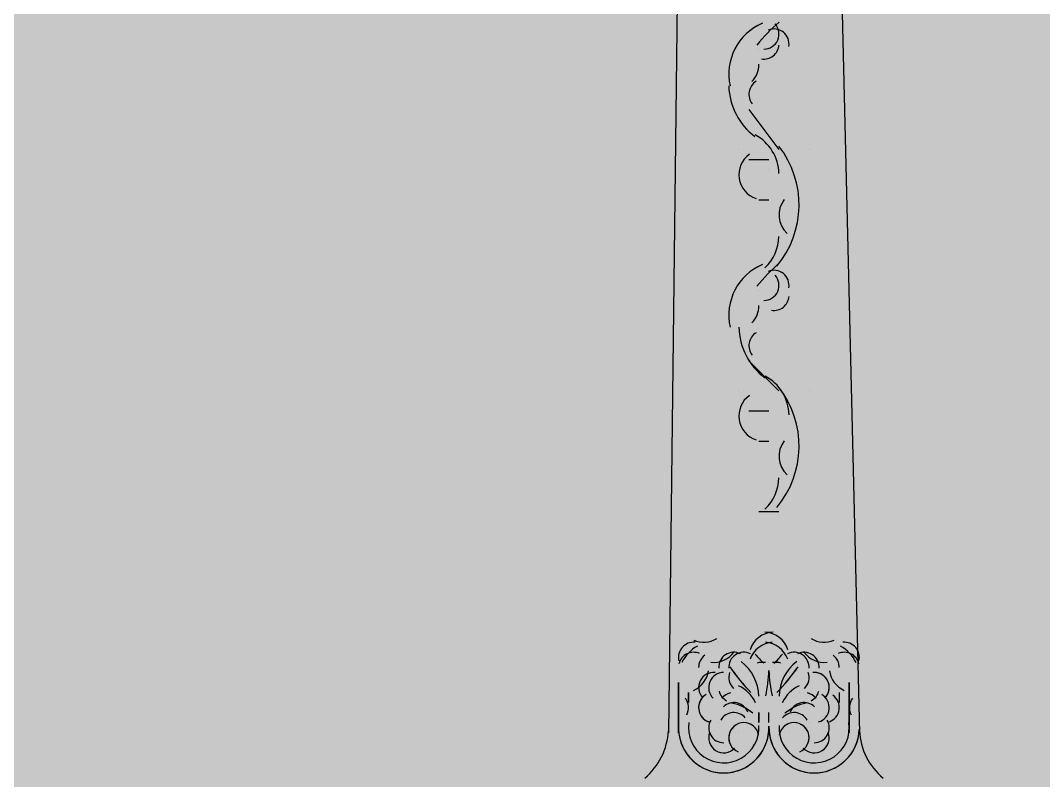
# Model space of a CAD drawing. Header units: millimetres. Extents: x 0 to 670, y 0 to 297.
# Drawn here: x 12.933 to 17.244, y 138.186 to 141.387 of the extents above; entities that cross this region are included whole.
import ezdxf

# ---------------------------------------------------------------- set-up
doc = ezdxf.new("R2010")
doc.units = ezdxf.units.MM
doc.layers.add('BACKGROUND', color=254, linetype='Continuous')
doc.layers.add('LINES', color=7, linetype='Continuous')

msp = doc.modelspace()

# ---------------------------------------------------------------- hatches: boundary and pattern name
at = {"layer": 'BACKGROUND', "true_color": 0xfffbf0}
msp.add_hatch(color=7, dxfattribs=at).paths.add_polyline_path([(0, 296.9683), (209.9733, 296.9683), (209.9733, 0), (0, 0)])

# ---------------------------------------------------------------- linework, layer by layer
at = {"layer": 'LINES', "true_color": 0xff7f00}
for points in [[(15.7057, 141.9437), (15.6633, 138.3877)], [(16.383, 141.9437), (16.4677, 138.3877)], [(16.0443, 141.2663), (16.0443, 141.2663)], [(16.0443, 141.2663), (16.0443, 141.2663)], [(16.002, 141.0123), (16.129, 140.843)], [(16.002, 141.0123), (16.129, 140.843)], [(15.9597, 140.843), (15.9597, 140.843)], [(16.256, 140.843), (16.256, 140.843)], [(16.0867, 140.8007), (16.002, 140.8007)], [(16.0867, 140.8007), (16.002, 140.8007)], [(16.0867, 140.7583), (16.0867, 140.7583)], [(16.0867, 140.7583), (16.0867, 140.7583)], [(16.0443, 140.6313), (16.0867, 140.6313)], [(16.0443, 140.6313), (16.0867, 140.6313)], [(16.0443, 140.2503), (16.0443, 140.2503)], [(16.0443, 140.2503), (16.0443, 140.2503)], [(16.002, 139.954), (16.129, 139.827)], [(16.002, 139.954), (16.129, 139.827)], [(15.9597, 139.827), (15.9597, 139.827)], [(16.256, 139.827), (16.256, 139.827)], [(16.0867, 139.7423), (16.002, 139.7423)], [(16.0867, 139.7423), (16.002, 139.7423)], [(16.0867, 139.7423), (16.0867, 139.7423)], [(16.0867, 139.7423), (16.0867, 139.7423)], [(16.0443, 139.6153), (16.0867, 139.6153)], [(16.0443, 139.6153), (16.0867, 139.6153)], [(16.0443, 139.319), (16.129, 139.319)], [(16.0443, 139.319), (16.129, 139.319)], [(15.875, 138.7687), (15.875, 138.7687)], [(15.875, 138.7687), (15.875, 138.7687)], [(15.875, 138.7687), (15.875, 138.7687)], [(15.875, 138.7687), (15.875, 138.7687)], [(15.875, 138.7687), (15.875, 138.7687)], [(15.875, 138.7687), (15.875, 138.7687)], [(16.256, 138.7687), (16.256, 138.7687)], [(16.256, 138.7687), (16.256, 138.7687)], [(16.256, 138.7687), (16.256, 138.7687)], [(16.256, 138.7687), (16.256, 138.7687)], [(16.256, 138.7687), (16.256, 138.7687)], [(16.256, 138.7687), (16.256, 138.7687)], [(16.0443, 138.684), (16.0443, 138.684)], [(16.0443, 138.684), (16.0443, 138.684)], [(16.0443, 138.684), (16.0443, 138.684)], [(16.0867, 138.684), (16.0867, 138.684)], [(16.0867, 138.684), (16.0867, 138.684)], [(16.0867, 138.684), (16.0867, 138.684)], [(15.9597, 138.6417), (15.9597, 138.6417)], [(15.9597, 138.6417), (15.9597, 138.6417)], [(16.1713, 138.6417), (16.1713, 138.6417)], [(16.1713, 138.6417), (16.1713, 138.6417)], [(16.1713, 138.6417), (16.1713, 138.6417)], [(15.7057, 138.5993), (15.7057, 138.3877)], [(15.7057, 138.5993), (15.7057, 138.5993)], [(15.7057, 138.3877), (15.7057, 138.5993)], [(15.7057, 138.5993), (15.7057, 138.5993)], [(15.7057, 138.5993), (15.7057, 138.5993)], [(15.7057, 138.5993), (15.7057, 138.3877)], [(16.4253, 138.5993), (16.4253, 138.3877)], [(16.4253, 138.5993), (16.4253, 138.5993)], [(16.4253, 138.3877), (16.4253, 138.5993)], [(16.4253, 138.5993), (16.4253, 138.5993)], [(16.4253, 138.3877), (16.4253, 138.5993)], [(16.4253, 138.5993), (16.4253, 138.5993)], [(15.748, 138.557), (15.748, 138.5147)], [(15.748, 138.557), (15.748, 138.5147)], [(15.748, 138.5147), (15.748, 138.557)], [(15.875, 138.557), (15.875, 138.557)], [(15.875, 138.557), (15.875, 138.557)], [(15.9173, 138.557), (15.9173, 138.557)], [(15.9173, 138.557), (15.9173, 138.557)], [(16.2137, 138.557), (16.2137, 138.557)], [(16.2137, 138.557), (16.2137, 138.557)], [(16.256, 138.557), (16.256, 138.557)], [(16.256, 138.557), (16.256, 138.557)], [(16.383, 138.557), (16.383, 138.5147)], [(16.383, 138.557), (16.383, 138.5147)], [(16.383, 138.557), (16.383, 138.5147)], [(15.9173, 138.5147), (15.9173, 138.5147)], [(15.9173, 138.5147), (15.9173, 138.5147)], [(16.2137, 138.5147), (16.2137, 138.5147)], [(16.2137, 138.5147), (16.2137, 138.5147)], [(16.0443, 138.4723), (16.0443, 138.4723)], [(16.0443, 138.43), (16.0443, 138.4723)], [(16.0443, 138.4723), (16.0443, 138.4723)], [(16.0443, 138.43), (16.0443, 138.4723)], [(16.0443, 138.4723), (16.0443, 138.4723)], [(16.0443, 138.4723), (16.0443, 138.43)], [(16.0443, 138.4723), (16.0443, 138.4723)], [(16.0867, 138.43), (16.0867, 138.4723)], [(16.0867, 138.43), (16.0867, 138.4723)], [(16.0867, 138.43), (16.0867, 138.4723)], [(15.875, 138.43), (15.875, 138.43)], [(15.875, 138.43), (15.875, 138.43)], [(16.256, 138.43), (16.256, 138.43)], [(16.256, 138.43), (16.256, 138.43)], [(15.9597, 138.3877), (15.9597, 138.3877)], [(15.9597, 138.3877), (15.9597, 138.3877)], [(15.9597, 138.3877), (15.9597, 138.3877)], [(16.1713, 138.3877), (16.1713, 138.3877)], [(16.1713, 138.3877), (16.1713, 138.3877)], [(16.1713, 138.3877), (16.1713, 138.3877)]]:
    msp.add_lwpolyline(points, dxfattribs=at)
for points in [[(16.0593, 141.3749), (15.9563, 141.3312), (15.8989, 141.2204), (15.9227, 141.111)], [(16.0593, 141.3749), (15.9563, 141.3312), (15.8989, 141.2204), (15.9227, 141.111)], [(16.1291, 141.3803), (16.0953, 141.3509), (16.0643, 141.3184), (16.0363, 141.2834)], [(16.1291, 141.3803), (16.0953, 141.3509), (16.0643, 141.3184), (16.0363, 141.2834)], [(16.1237, 141.3043), (16.1338, 141.3274), (16.1293, 141.3543), (16.1122, 141.3728)], [(16.1237, 141.3043), (16.1338, 141.3274), (16.1293, 141.3543), (16.1122, 141.3728)], [(16.1474, 141.3371), (16.1295, 141.3514), (16.1053, 141.355), (16.084, 141.3464)], [(16.1474, 141.3371), (16.1295, 141.3514), (16.1053, 141.355), (16.084, 141.3464)], [(16.1705, 141.2773), (16.1742, 141.3), (16.1654, 141.3228), (16.1474, 141.3371)], [(16.1705, 141.2773), (16.1742, 141.3), (16.1654, 141.3228), (16.1474, 141.3371)], [(16.0656, 141.2663), (16.0908, 141.2664), (16.1136, 141.2813), (16.1237, 141.3043)], [(16.0656, 141.2663), (16.0908, 141.2664), (16.1136, 141.2813), (16.1237, 141.3043)], [(16.105, 141.2378), (16.119, 141.2489), (16.1277, 141.2655), (16.1289, 141.2834)], [(16.105, 141.2378), (16.119, 141.2489), (16.1277, 141.2655), (16.1289, 141.2834)], [(16.0551, 141.2248), (16.0728, 141.2219), (16.0909, 141.2266), (16.105, 141.2378)], [(16.0551, 141.2248), (16.0728, 141.2219), (16.0909, 141.2266), (16.105, 141.2378)], [(16.015, 141.1297), (16.0337, 141.1493), (16.0442, 141.1752), (16.0443, 141.2022)], [(16.015, 141.1297), (16.0337, 141.1493), (16.0442, 141.1752), (16.0443, 141.2022)], [(15.9174, 141.1111), (15.9196, 141.0268), (15.9603, 140.9482), (16.0278, 140.8977)], [(15.9174, 141.1111), (15.9196, 141.0268), (15.9603, 140.9482), (16.0278, 140.8977)], [(16.0333, 141.1306), (16.0173, 141.1212), (16.0062, 141.1052), (16.003, 141.087)], [(16.0333, 141.1306), (16.0173, 141.1212), (16.0062, 141.1052), (16.003, 141.087)], [(16.003, 141.087), (15.9997, 141.0687), (16.0046, 141.0499), (16.0164, 141.0356)], [(16.003, 141.087), (15.9997, 141.0687), (16.0046, 141.0499), (16.0164, 141.0356)], [(16.1289, 140.7423), (16.1271, 140.8104), (16.089, 140.8724), (16.029, 140.9048)], [(16.1289, 140.7423), (16.1271, 140.8104), (16.089, 140.8724), (16.029, 140.9048)], [(16.1195, 140.3516), (16.2417, 140.4971), (16.2453, 140.7082), (16.1283, 140.8579)], [(16.1195, 140.3516), (16.2417, 140.4971), (16.2453, 140.7082), (16.1283, 140.8579)], [(16.0043, 140.8235), (15.9717, 140.8004), (15.9549, 140.7608), (15.9609, 140.7213)], [(16.0043, 140.8235), (15.9717, 140.8004), (15.9549, 140.7608), (15.9609, 140.7213)], [(15.9609, 140.7213), (15.9669, 140.6818), (15.9946, 140.649), (16.0326, 140.6366)], [(15.9609, 140.7213), (15.9669, 140.6818), (15.9946, 140.649), (16.0326, 140.6366)], [(16.1514, 140.6329), (16.1174, 140.5894), (16.1226, 140.5271), (16.1633, 140.4898)], [(16.1514, 140.6329), (16.1174, 140.5894), (16.1226, 140.5271), (16.1633, 140.4898)], [(16.07, 140.3453), (16.1062, 140.3798), (16.1273, 140.4272), (16.1289, 140.4771)], [(16.07, 140.3453), (16.1062, 140.3798), (16.1273, 140.4272), (16.1289, 140.4771)], [(16.1291, 140.3643), (16.0953, 140.3349), (16.0643, 140.3024), (16.0363, 140.2674)], [(16.1291, 140.3643), (16.0953, 140.3349), (16.0643, 140.3024), (16.0363, 140.2674)], [(16.0593, 140.3589), (15.9563, 140.3152), (15.8989, 140.2044), (15.9227, 140.095)], [(16.0593, 140.3589), (15.9563, 140.3152), (15.8989, 140.2044), (15.9227, 140.095)], [(16.1474, 140.3211), (16.1295, 140.3354), (16.1053, 140.339), (16.084, 140.3304)], [(16.1474, 140.3211), (16.1295, 140.3354), (16.1053, 140.339), (16.084, 140.3304)], [(16.1705, 140.2613), (16.1742, 140.284), (16.1654, 140.3068), (16.1474, 140.3211)], [(16.1705, 140.2613), (16.1742, 140.284), (16.1654, 140.3068), (16.1474, 140.3211)], [(16.1237, 140.246), (16.1338, 140.2691), (16.1293, 140.2959), (16.1122, 140.3145)], [(16.1237, 140.246), (16.1338, 140.2691), (16.1293, 140.2959), (16.1122, 140.3145)], [(16.0656, 140.208), (16.0908, 140.208), (16.1136, 140.223), (16.1237, 140.246)], [(16.0656, 140.208), (16.0908, 140.208), (16.1136, 140.223), (16.1237, 140.246)], [(16.1473, 140.1794), (16.1614, 140.1906), (16.17, 140.2072), (16.1712, 140.2251)], [(16.1473, 140.1794), (16.1614, 140.1906), (16.17, 140.2072), (16.1712, 140.2251)], [(16.015, 140.1137), (16.0337, 140.1333), (16.0442, 140.1592), (16.0443, 140.1862)], [(16.015, 140.1137), (16.0337, 140.1333), (16.0442, 140.1592), (16.0443, 140.1862)], [(16.0975, 140.1665), (16.1152, 140.1636), (16.1333, 140.1683), (16.1473, 140.1794)], [(16.0975, 140.1665), (16.1152, 140.1636), (16.1333, 140.1683), (16.1473, 140.1794)], [(15.9598, 140.0951), (15.9619, 140.0108), (16.0026, 139.9322), (16.0701, 139.8817)], [(15.9598, 140.0951), (15.9619, 140.0108), (16.0026, 139.9322), (16.0701, 139.8817)], [(16.0333, 140.0722), (16.0173, 140.0628), (16.0062, 140.0469), (16.003, 140.0286)], [(16.0333, 140.0722), (16.0173, 140.0628), (16.0062, 140.0469), (16.003, 140.0286)], [(16.003, 140.0286), (15.9997, 140.0104), (16.0046, 139.9916), (16.0164, 139.9773)], [(16.003, 140.0286), (15.9997, 140.0104), (16.0046, 139.9916), (16.0164, 139.9773)], [(16.1713, 139.7263), (16.1694, 139.7944), (16.1313, 139.8564), (16.0714, 139.8888)], [(16.1713, 139.7263), (16.1694, 139.7944), (16.1313, 139.8564), (16.0714, 139.8888)], [(16.0043, 139.8075), (15.9717, 139.7844), (15.9549, 139.7448), (15.9609, 139.7053)], [(16.0043, 139.8075), (15.9717, 139.7844), (15.9549, 139.7448), (15.9609, 139.7053)], [(16.1195, 139.3356), (16.2417, 139.4811), (16.2453, 139.6922), (16.1283, 139.8419)], [(16.1195, 139.3356), (16.2417, 139.4811), (16.2453, 139.6922), (16.1283, 139.8419)], [(15.9609, 139.7053), (15.9669, 139.6658), (15.9946, 139.633), (16.0326, 139.6206)], [(15.9609, 139.7053), (15.9669, 139.6658), (15.9946, 139.633), (16.0326, 139.6206)], [(16.1514, 139.6169), (16.1174, 139.5734), (16.1226, 139.5111), (16.1633, 139.4738)], [(16.1514, 139.6169), (16.1174, 139.5734), (16.1226, 139.5111), (16.1633, 139.4738)], [(16.07, 139.3293), (16.1062, 139.3638), (16.1273, 139.4112), (16.1289, 139.4611)], [(16.07, 139.3293), (16.1062, 139.3638), (16.1273, 139.4112), (16.1289, 139.4611)], [(15.7751, 138.7684), (15.7546, 138.7703), (15.7344, 138.7622), (15.721, 138.7466)], [(15.7751, 138.7684), (15.7546, 138.7703), (15.7344, 138.7622), (15.721, 138.7466)], [(15.7751, 138.7684), (15.7546, 138.7703), (15.7344, 138.7622), (15.721, 138.7466)], [(15.7697, 138.7773), (15.8013, 138.7637), (15.8376, 138.7663), (15.8669, 138.7843)], [(15.7697, 138.7773), (15.8013, 138.7637), (15.8376, 138.7663), (15.8669, 138.7843)], [(15.7697, 138.7773), (15.8013, 138.7637), (15.8376, 138.7663), (15.8669, 138.7843)], [(16.1038, 138.8109), (16.0591, 138.8092), (16.0203, 138.7796), (16.0069, 138.7369)], [(16.1038, 138.8109), (16.0591, 138.8092), (16.0203, 138.7796), (16.0069, 138.7369)], [(16.1665, 138.7369), (16.1531, 138.7796), (16.1143, 138.8092), (16.0696, 138.8109)], [(16.1665, 138.7369), (16.1531, 138.7796), (16.1143, 138.8092), (16.0696, 138.8109)], [(16.2641, 138.7843), (16.2934, 138.7663), (16.3297, 138.7637), (16.3613, 138.7773)], [(16.2641, 138.7843), (16.2934, 138.7663), (16.3297, 138.7637), (16.3613, 138.7773)], [(16.2641, 138.7843), (16.2934, 138.7663), (16.3297, 138.7637), (16.3613, 138.7773)], [(16.4523, 138.7466), (16.4389, 138.7622), (16.4187, 138.7703), (16.3982, 138.7684)], [(16.4523, 138.7466), (16.4389, 138.7622), (16.4187, 138.7703), (16.3982, 138.7684)], [(16.4523, 138.7466), (16.4389, 138.7622), (16.4187, 138.7703), (16.3982, 138.7684)], [(15.721, 138.7466), (15.7076, 138.7309), (15.7026, 138.7097), (15.7076, 138.6898)], [(15.721, 138.7466), (15.7076, 138.7309), (15.7026, 138.7097), (15.7076, 138.6898)], [(15.721, 138.7466), (15.7076, 138.7309), (15.7026, 138.7097), (15.7076, 138.6898)], [(15.7856, 138.752), (15.7568, 138.7371), (15.7337, 138.7131), (15.7199, 138.6838)], [(15.7856, 138.752), (15.7568, 138.7371), (15.7337, 138.7131), (15.7199, 138.6838)], [(15.7856, 138.752), (15.7568, 138.7371), (15.7337, 138.7131), (15.7199, 138.6838)], [(15.7947, 138.721), (15.7776, 138.7285), (15.758, 138.7281), (15.7412, 138.7199)], [(15.7947, 138.721), (15.7776, 138.7285), (15.758, 138.7281), (15.7412, 138.7199)], [(15.7947, 138.721), (15.7776, 138.7285), (15.758, 138.7281), (15.7412, 138.7199)], [(15.8416, 138.6847), (15.8794, 138.6803), (15.9167, 138.6966), (15.9392, 138.7273)], [(15.8416, 138.6847), (15.8794, 138.6803), (15.9167, 138.6966), (15.9392, 138.7273)], [(15.8416, 138.6847), (15.8794, 138.6803), (15.9167, 138.6966), (15.9392, 138.7273)], [(15.9668, 138.7197), (15.9466, 138.7297), (15.9227, 138.7283), (15.9038, 138.716)], [(15.9668, 138.7197), (15.9466, 138.7297), (15.9227, 138.7283), (15.9038, 138.716)], [(15.9668, 138.7197), (15.9466, 138.7297), (15.9227, 138.7283), (15.9038, 138.716)], [(16.0089, 138.7198), (15.9886, 138.7298), (15.9645, 138.7282), (15.9456, 138.7157)], [(16.0089, 138.7198), (15.9886, 138.7298), (15.9645, 138.7282), (15.9456, 138.7157)], [(16.0089, 138.7198), (15.9886, 138.7298), (15.9645, 138.7282), (15.9456, 138.7157)], [(16.1009, 138.7684), (16.0582, 138.7656), (16.0214, 138.7374), (16.0076, 138.6968)], [(16.1009, 138.7684), (16.0582, 138.7656), (16.0214, 138.7374), (16.0076, 138.6968)], [(16.1657, 138.6968), (16.152, 138.7374), (16.1151, 138.7656), (16.0724, 138.7684)], [(16.1657, 138.6968), (16.152, 138.7374), (16.1151, 138.7656), (16.0724, 138.7684)], [(16.2277, 138.7157), (16.2089, 138.7282), (16.1848, 138.7298), (16.1644, 138.7198)], [(16.2277, 138.7157), (16.2089, 138.7282), (16.1848, 138.7298), (16.1644, 138.7198)], [(16.2277, 138.7157), (16.2089, 138.7282), (16.1848, 138.7298), (16.1644, 138.7198)], [(16.2695, 138.716), (16.2507, 138.7283), (16.2267, 138.7297), (16.2065, 138.7197)], [(16.2695, 138.716), (16.2507, 138.7283), (16.2267, 138.7297), (16.2065, 138.7197)], [(16.2695, 138.716), (16.2507, 138.7283), (16.2267, 138.7297), (16.2065, 138.7197)], [(16.2341, 138.7273), (16.2566, 138.6966), (16.2939, 138.6803), (16.3318, 138.6847)], [(16.2341, 138.7273), (16.2566, 138.6966), (16.2939, 138.6803), (16.3318, 138.6847)], [(16.2341, 138.7273), (16.2566, 138.6966), (16.2939, 138.6803), (16.3318, 138.6847)], [(16.4321, 138.7199), (16.4153, 138.7281), (16.3957, 138.7285), (16.3786, 138.721)], [(16.4321, 138.7199), (16.4153, 138.7281), (16.3957, 138.7285), (16.3786, 138.721)], [(16.4321, 138.7199), (16.4153, 138.7281), (16.3957, 138.7285), (16.3786, 138.721)], [(16.4535, 138.6838), (16.4396, 138.7131), (16.4165, 138.7371), (16.3877, 138.752)], [(16.4535, 138.6838), (16.4396, 138.7131), (16.4165, 138.7371), (16.3877, 138.752)], [(16.4535, 138.6838), (16.4396, 138.7131), (16.4165, 138.7371), (16.3877, 138.752)], [(16.4658, 138.6898), (16.4708, 138.7097), (16.4658, 138.7309), (16.4523, 138.7466)], [(16.4658, 138.6898), (16.4708, 138.7097), (16.4658, 138.7309), (16.4523, 138.7466)], [(16.4658, 138.6898), (16.4708, 138.7097), (16.4658, 138.7309), (16.4523, 138.7466)], [(15.7412, 138.7199), (15.7244, 138.7116), (15.7121, 138.6964), (15.7076, 138.6783)], [(15.7412, 138.7199), (15.7244, 138.7116), (15.7121, 138.6964), (15.7076, 138.6783)], [(15.7412, 138.7199), (15.7244, 138.7116), (15.7121, 138.6964), (15.7076, 138.6783)], [(15.8159, 138.7138), (15.7996, 138.7016), (15.79, 138.6823), (15.7903, 138.6619)], [(15.8159, 138.7138), (15.7996, 138.7016), (15.79, 138.6823), (15.7903, 138.6619)], [(15.8159, 138.7138), (15.7996, 138.7016), (15.79, 138.6823), (15.7903, 138.6619)], [(15.9038, 138.716), (15.8849, 138.7037), (15.874, 138.6823), (15.8751, 138.6598)], [(15.9038, 138.716), (15.8849, 138.7037), (15.874, 138.6823), (15.8751, 138.6598)], [(15.9038, 138.716), (15.8849, 138.7037), (15.874, 138.6823), (15.8751, 138.6598)], [(15.9456, 138.7157), (15.9267, 138.7031), (15.916, 138.6814), (15.9175, 138.6588)], [(15.9456, 138.7157), (15.9267, 138.7031), (15.916, 138.6814), (15.9175, 138.6588)], [(15.9456, 138.7157), (15.9267, 138.7031), (15.916, 138.6814), (15.9175, 138.6588)], [(16.0442, 138.5417), (16.0425, 138.599), (16.015, 138.6524), (15.9695, 138.6872)], [(16.0442, 138.5417), (16.0425, 138.599), (16.015, 138.6524), (15.9695, 138.6872)], [(16.029, 138.7187), (16.0401, 138.7048), (16.0524, 138.6919), (16.0657, 138.68)], [(16.029, 138.7187), (16.0401, 138.7048), (16.0524, 138.6919), (16.0657, 138.68)], [(16.029, 138.7187), (16.0401, 138.7048), (16.0524, 138.6919), (16.0657, 138.68)], [(16.0718, 138.6839), (16.06, 138.6844), (16.0482, 138.6835), (16.0366, 138.6811)], [(16.0718, 138.6839), (16.06, 138.6844), (16.0482, 138.6835), (16.0366, 138.6811)], [(16.0718, 138.6839), (16.06, 138.6844), (16.0482, 138.6835), (16.0366, 138.6811)], [(16.1368, 138.6811), (16.1252, 138.6835), (16.1133, 138.6844), (16.1015, 138.6839)], [(16.1368, 138.6811), (16.1252, 138.6835), (16.1133, 138.6844), (16.1015, 138.6839)], [(16.1368, 138.6811), (16.1252, 138.6835), (16.1133, 138.6844), (16.1015, 138.6839)], [(16.1076, 138.68), (16.1209, 138.6919), (16.1332, 138.7048), (16.1443, 138.7187)], [(16.1076, 138.68), (16.1209, 138.6919), (16.1332, 138.7048), (16.1443, 138.7187)], [(16.1076, 138.68), (16.1209, 138.6919), (16.1332, 138.7048), (16.1443, 138.7187)], [(16.2038, 138.6872), (16.1583, 138.6524), (16.1309, 138.599), (16.1291, 138.5417)], [(16.2038, 138.6872), (16.1583, 138.6524), (16.1309, 138.599), (16.1291, 138.5417)], [(16.2038, 138.6872), (16.1583, 138.6524), (16.1309, 138.599), (16.1291, 138.5417)], [(16.2559, 138.6588), (16.2573, 138.6814), (16.2466, 138.7031), (16.2277, 138.7157)], [(16.2559, 138.6588), (16.2573, 138.6814), (16.2466, 138.7031), (16.2277, 138.7157)], [(16.2559, 138.6588), (16.2573, 138.6814), (16.2466, 138.7031), (16.2277, 138.7157)], [(16.2983, 138.6598), (16.2993, 138.6823), (16.2884, 138.7037), (16.2695, 138.716)], [(16.2983, 138.6598), (16.2993, 138.6823), (16.2884, 138.7037), (16.2695, 138.716)], [(16.2983, 138.6598), (16.2993, 138.6823), (16.2884, 138.7037), (16.2695, 138.716)], [(16.383, 138.6619), (16.3833, 138.6823), (16.3738, 138.7016), (16.3574, 138.7138)], [(16.383, 138.6619), (16.3833, 138.6823), (16.3738, 138.7016), (16.3574, 138.7138)], [(16.383, 138.6619), (16.3833, 138.6823), (16.3738, 138.7016), (16.3574, 138.7138)], [(16.4658, 138.6783), (16.4612, 138.6964), (16.4489, 138.7116), (16.4321, 138.7199)], [(16.4658, 138.6783), (16.4612, 138.6964), (16.4489, 138.7116), (16.4321, 138.7199)], [(16.4658, 138.6783), (16.4612, 138.6964), (16.4489, 138.7116), (16.4321, 138.7199)], [(15.769, 138.5658), (15.8029, 138.5805), (15.8267, 138.6119), (15.8317, 138.6486)], [(15.769, 138.5658), (15.8029, 138.5805), (15.8267, 138.6119), (15.8317, 138.6486)], [(15.769, 138.5658), (15.8029, 138.5805), (15.8267, 138.6119), (15.8317, 138.6486)], [(15.8599, 138.6414), (15.8338, 138.6439), (15.8088, 138.6301), (15.7971, 138.6066)], [(15.8599, 138.6414), (15.8338, 138.6439), (15.8088, 138.6301), (15.7971, 138.6066)], [(15.8599, 138.6414), (15.8338, 138.6439), (15.8088, 138.6301), (15.7971, 138.6066)], [(15.8956, 138.6417), (15.87, 138.6414), (15.847, 138.6258), (15.8374, 138.6021)], [(15.8956, 138.6417), (15.87, 138.6414), (15.847, 138.6258), (15.8374, 138.6021)], [(15.8956, 138.6417), (15.87, 138.6414), (15.847, 138.6258), (15.8374, 138.6021)], [(15.9209, 138.6415), (15.9126, 138.6178), (15.919, 138.5915), (15.9373, 138.5743)], [(15.9209, 138.6415), (15.9126, 138.6178), (15.919, 138.5915), (15.9373, 138.5743)], [(15.9213, 138.6654), (15.9483, 138.6269), (15.9781, 138.5906), (16.0105, 138.5565)], [(15.9219, 138.6646), (15.9487, 138.6264), (15.9784, 138.5903), (16.0105, 138.5565)], [(16.073, 138.5431), (16.081, 138.5779), (16.0856, 138.6134), (16.0865, 138.6491)], [(16.073, 138.5431), (16.081, 138.5779), (16.0856, 138.6134), (16.0865, 138.6491)], [(16.0868, 138.6491), (16.0878, 138.6134), (16.0923, 138.5779), (16.1004, 138.5431)], [(16.0868, 138.6491), (16.0878, 138.6134), (16.0923, 138.5779), (16.1004, 138.5431)], [(16.1205, 138.5565), (16.1529, 138.5906), (16.1827, 138.6269), (16.2097, 138.6654)], [(16.1205, 138.5565), (16.1529, 138.5906), (16.1827, 138.6269), (16.2097, 138.6654)], [(16.1205, 138.5565), (16.1526, 138.5903), (16.1823, 138.6264), (16.2091, 138.6646)], [(16.236, 138.5743), (16.2543, 138.5915), (16.2607, 138.6178), (16.2524, 138.6415)], [(16.236, 138.5743), (16.2543, 138.5915), (16.2607, 138.6178), (16.2524, 138.6415)], [(16.3339, 138.6066), (16.3222, 138.6301), (16.2972, 138.6439), (16.2711, 138.6414)], [(16.3339, 138.6066), (16.3222, 138.6301), (16.2972, 138.6439), (16.2711, 138.6414)], [(16.3339, 138.6066), (16.3222, 138.6301), (16.2972, 138.6439), (16.2711, 138.6414)], [(16.336, 138.6021), (16.3263, 138.6258), (16.3034, 138.6414), (16.2778, 138.6417)], [(16.336, 138.6021), (16.3263, 138.6258), (16.3034, 138.6414), (16.2778, 138.6417)], [(16.336, 138.6021), (16.3263, 138.6258), (16.3034, 138.6414), (16.2778, 138.6417)], [(16.3416, 138.6486), (16.3466, 138.6119), (16.3704, 138.5805), (16.4043, 138.5658)], [(16.3416, 138.6486), (16.3466, 138.6119), (16.3704, 138.5805), (16.4043, 138.5658)], [(16.3416, 138.6486), (16.3466, 138.6119), (16.3704, 138.5805), (16.4043, 138.5658)], [(15.7971, 138.6066), (15.7853, 138.5831), (15.7892, 138.5548), (15.8069, 138.5354)], [(15.7971, 138.6066), (15.7853, 138.5831), (15.7892, 138.5548), (15.8069, 138.5354)], [(15.7971, 138.6066), (15.7853, 138.5831), (15.7892, 138.5548), (15.8069, 138.5354)], [(15.8374, 138.6021), (15.8277, 138.5784), (15.8332, 138.5513), (15.8513, 138.5332)], [(15.8374, 138.6021), (15.8277, 138.5784), (15.8332, 138.5513), (15.8513, 138.5332)], [(15.8374, 138.6021), (15.8277, 138.5784), (15.8332, 138.5513), (15.8513, 138.5332)], [(16.322, 138.5332), (16.3401, 138.5513), (16.3456, 138.5784), (16.336, 138.6021)], [(16.322, 138.5332), (16.3401, 138.5513), (16.3456, 138.5784), (16.336, 138.6021)], [(16.322, 138.5332), (16.3401, 138.5513), (16.3456, 138.5784), (16.336, 138.6021)], [(16.3241, 138.5354), (16.3418, 138.5548), (16.3457, 138.5831), (16.3339, 138.6066)], [(16.3241, 138.5354), (16.3418, 138.5548), (16.3457, 138.5831), (16.3339, 138.6066)], [(16.3241, 138.5354), (16.3418, 138.5548), (16.3457, 138.5831), (16.3339, 138.6066)], [(15.8769, 138.5629), (15.8812, 138.5456), (15.8925, 138.5309), (15.9082, 138.5223)], [(15.8769, 138.5629), (15.8812, 138.5456), (15.8925, 138.5309), (15.9082, 138.5223)], [(15.9242, 138.5554), (15.91, 138.5521), (15.8973, 138.544), (15.8884, 138.5325)], [(15.9242, 138.5554), (15.91, 138.5521), (15.8973, 138.544), (15.8884, 138.5325)], [(16.0303, 138.5141), (16.0156, 138.5455), (15.9904, 138.5707), (15.959, 138.5854)], [(16.0303, 138.5141), (16.0156, 138.5455), (15.9904, 138.5707), (15.959, 138.5854)], [(16.2144, 138.5854), (16.183, 138.5707), (16.1577, 138.5455), (16.143, 138.5141)], [(16.2144, 138.5854), (16.183, 138.5707), (16.1577, 138.5455), (16.143, 138.5141)], [(16.285, 138.5325), (16.276, 138.544), (16.2634, 138.5521), (16.2492, 138.5554)], [(16.285, 138.5325), (16.276, 138.544), (16.2634, 138.5521), (16.2492, 138.5554)], [(16.2651, 138.5223), (16.2808, 138.5309), (16.2922, 138.5456), (16.2965, 138.5629)], [(16.2651, 138.5223), (16.2808, 138.5309), (16.2922, 138.5456), (16.2965, 138.5629)], [(15.7403, 138.4632), (15.7524, 138.4855), (15.7501, 138.5129), (15.7344, 138.5328)], [(15.7403, 138.4632), (15.7524, 138.4855), (15.7501, 138.5129), (15.7344, 138.5328)], [(15.7403, 138.4632), (15.7524, 138.4855), (15.7501, 138.5129), (15.7344, 138.5328)], [(15.8173, 138.5454), (15.7979, 138.5318), (15.7878, 138.5085), (15.7909, 138.4851)], [(15.8173, 138.5454), (15.7979, 138.5318), (15.7878, 138.5085), (15.7909, 138.4851)], [(15.8173, 138.5454), (15.7979, 138.5318), (15.7878, 138.5085), (15.7909, 138.4851)], [(15.8219, 138.5484), (15.8002, 138.5358), (15.7879, 138.5114), (15.7907, 138.4864)], [(15.8219, 138.5484), (15.8002, 138.5358), (15.7879, 138.5114), (15.7907, 138.4864)], [(15.8219, 138.5484), (15.8002, 138.5358), (15.7879, 138.5114), (15.7907, 138.4864)], [(15.9524, 138.5131), (15.9317, 138.5178), (15.91, 138.5118), (15.8947, 138.4971)], [(15.9524, 138.5131), (15.9317, 138.5178), (15.91, 138.5118), (15.8947, 138.4971)], [(16.019, 138.4697), (15.9934, 138.4914), (15.9624, 138.5059), (15.9293, 138.5118)], [(16.019, 138.4697), (15.9934, 138.4914), (15.9624, 138.5059), (15.9293, 138.5118)], [(15.9977, 138.474), (15.9901, 138.4938), (15.9731, 138.5085), (15.9524, 138.5131)], [(15.9977, 138.474), (15.9901, 138.4938), (15.9731, 138.5085), (15.9524, 138.5131)], [(16.244, 138.5118), (16.2109, 138.5059), (16.18, 138.4914), (16.1543, 138.4697)], [(16.244, 138.5118), (16.2109, 138.5059), (16.18, 138.4914), (16.1543, 138.4697)], [(16.221, 138.5131), (16.2003, 138.5085), (16.1832, 138.4938), (16.1756, 138.474)], [(16.221, 138.5131), (16.2003, 138.5085), (16.1832, 138.4938), (16.1756, 138.474)], [(16.2787, 138.4971), (16.2633, 138.5118), (16.2417, 138.5178), (16.221, 138.5131)], [(16.2787, 138.4971), (16.2633, 138.5118), (16.2417, 138.5178), (16.221, 138.5131)], [(16.3403, 138.4864), (16.3431, 138.5114), (16.3308, 138.5358), (16.3091, 138.5484)], [(16.3403, 138.4864), (16.3431, 138.5114), (16.3308, 138.5358), (16.3091, 138.5484)], [(16.3403, 138.4864), (16.3431, 138.5114), (16.3308, 138.5358), (16.3091, 138.5484)], [(16.3824, 138.4851), (16.3856, 138.5085), (16.3754, 138.5318), (16.3561, 138.5454)], [(16.3824, 138.4851), (16.3856, 138.5085), (16.3754, 138.5318), (16.3561, 138.5454)], [(16.3824, 138.4851), (16.3856, 138.5085), (16.3754, 138.5318), (16.3561, 138.5454)], [(16.439, 138.5328), (16.4233, 138.5129), (16.4209, 138.4855), (16.433, 138.4632)], [(16.439, 138.5328), (16.4233, 138.5129), (16.4209, 138.4855), (16.433, 138.4632)], [(16.439, 138.5328), (16.4233, 138.5129), (16.4209, 138.4855), (16.433, 138.4632)], [(15.7907, 138.4864), (15.7936, 138.4614), (15.8109, 138.4404), (15.8349, 138.4329)], [(15.7907, 138.4864), (15.7936, 138.4614), (15.8109, 138.4404), (15.8349, 138.4329)], [(15.7907, 138.4864), (15.7936, 138.4614), (15.8109, 138.4404), (15.8349, 138.4329)], [(15.7909, 138.4851), (15.794, 138.4616), (15.8099, 138.4419), (15.8322, 138.4338)], [(15.7909, 138.4851), (15.794, 138.4616), (15.8099, 138.4419), (15.8322, 138.4338)], [(15.7909, 138.4851), (15.794, 138.4616), (15.8099, 138.4419), (15.8322, 138.4338)], [(15.9331, 138.4721), (15.9125, 138.4703), (15.8941, 138.4587), (15.8837, 138.4409)], [(15.9331, 138.4721), (15.9125, 138.4703), (15.8941, 138.4587), (15.8837, 138.4409)], [(15.9871, 138.4498), (15.9738, 138.4655), (15.9536, 138.4739), (15.9331, 138.4721)], [(15.9871, 138.4498), (15.9738, 138.4655), (15.9536, 138.4739), (15.9331, 138.4721)], [(16.1979, 138.4721), (16.1774, 138.4739), (16.1572, 138.4655), (16.1439, 138.4498)], [(16.1979, 138.4721), (16.1774, 138.4739), (16.1572, 138.4655), (16.1439, 138.4498)], [(16.2473, 138.4409), (16.2369, 138.4587), (16.2185, 138.4703), (16.1979, 138.4721)], [(16.2473, 138.4409), (16.2369, 138.4587), (16.2185, 138.4703), (16.1979, 138.4721)], [(16.2961, 138.4329), (16.3201, 138.4404), (16.3374, 138.4614), (16.3403, 138.4864)], [(16.2961, 138.4329), (16.3201, 138.4404), (16.3374, 138.4614), (16.3403, 138.4864)], [(16.2961, 138.4329), (16.3201, 138.4404), (16.3374, 138.4614), (16.3403, 138.4864)], [(16.3412, 138.4338), (16.3634, 138.4419), (16.3793, 138.4616), (16.3824, 138.4851)], [(16.3412, 138.4338), (16.3634, 138.4419), (16.3793, 138.4616), (16.3824, 138.4851)], [(16.3412, 138.4338), (16.3634, 138.4419), (16.3793, 138.4616), (16.3824, 138.4851)], [(15.7496, 138.4305), (15.7413, 138.3745), (15.7657, 138.3186), (15.8124, 138.2866)], [(15.7496, 138.4305), (15.7413, 138.3745), (15.7657, 138.3186), (15.8124, 138.2866)], [(15.7496, 138.4305), (15.7413, 138.3745), (15.7657, 138.3186), (15.8124, 138.2866)], [(15.8414, 138.441), (15.8298, 138.4212), (15.8298, 138.3968), (15.8412, 138.3771)], [(15.8414, 138.441), (15.8298, 138.4212), (15.8298, 138.3968), (15.8412, 138.3771)], [(15.8414, 138.441), (15.8298, 138.4212), (15.8298, 138.3968), (15.8412, 138.3771)], [(15.9806, 138.43), (15.9503, 138.4299), (15.9243, 138.4083), (15.9185, 138.3786)], [(15.9806, 138.43), (15.9503, 138.4299), (15.9243, 138.4083), (15.9185, 138.3786)], [(15.9806, 138.43), (15.9503, 138.4299), (15.9243, 138.4083), (15.9185, 138.3786)], [(16.0301, 138.4065), (16.0102, 138.431), (15.9754, 138.4372), (15.9483, 138.4211)], [(16.0301, 138.4065), (16.0102, 138.431), (15.9754, 138.4372), (15.9483, 138.4211)], [(16.0301, 138.4065), (16.0102, 138.431), (15.9754, 138.4372), (15.9483, 138.4211)], [(16.0431, 138.3791), (16.0371, 138.4088), (16.0109, 138.4301), (15.9806, 138.43)], [(16.0431, 138.3791), (16.0371, 138.4088), (16.0109, 138.4301), (15.9806, 138.43)], [(16.0431, 138.3791), (16.0371, 138.4088), (16.0109, 138.4301), (15.9806, 138.43)], [(16.1928, 138.43), (16.1624, 138.4301), (16.1363, 138.4088), (16.1303, 138.3791)], [(16.1928, 138.43), (16.1624, 138.4301), (16.1363, 138.4088), (16.1303, 138.3791)], [(16.1928, 138.43), (16.1624, 138.4301), (16.1363, 138.4088), (16.1303, 138.3791)], [(16.225, 138.4211), (16.1979, 138.4372), (16.1631, 138.431), (16.1432, 138.4065)], [(16.225, 138.4211), (16.1979, 138.4372), (16.1631, 138.431), (16.1432, 138.4065)], [(16.225, 138.4211), (16.1979, 138.4372), (16.1631, 138.431), (16.1432, 138.4065)], [(16.2548, 138.3786), (16.2491, 138.4083), (16.2231, 138.4299), (16.1928, 138.43)], [(16.2548, 138.3786), (16.2491, 138.4083), (16.2231, 138.4299), (16.1928, 138.43)], [(16.2548, 138.3786), (16.2491, 138.4083), (16.2231, 138.4299), (16.1928, 138.43)], [(16.3321, 138.3771), (16.3436, 138.3968), (16.3435, 138.4212), (16.3319, 138.441)], [(16.3321, 138.3771), (16.3436, 138.3968), (16.3435, 138.4212), (16.3319, 138.441)], [(16.3321, 138.3771), (16.3436, 138.3968), (16.3435, 138.4212), (16.3319, 138.441)], [(16.3609, 138.2866), (16.4076, 138.3186), (16.432, 138.3745), (16.4237, 138.4305)], [(16.3609, 138.2866), (16.4076, 138.3186), (16.432, 138.3745), (16.4237, 138.4305)], [(16.3609, 138.2866), (16.4076, 138.3186), (16.432, 138.3745), (16.4237, 138.4305)], [(15.5634, 138.1966), (15.6232, 138.246), (15.6593, 138.3183), (15.663, 138.3958)], [(15.7058, 138.4017), (15.7097, 138.2967), (15.7979, 138.2147), (15.903, 138.2185)], [(15.7058, 138.4017), (15.7097, 138.2967), (15.7979, 138.2147), (15.903, 138.2185)], [(15.7058, 138.4017), (15.7096, 138.2992), (15.7939, 138.2182), (15.8965, 138.2183)], [(15.837, 138.3894), (15.826, 138.3612), (15.8365, 138.3292), (15.8621, 138.3129)], [(15.837, 138.3894), (15.826, 138.3612), (15.8365, 138.3292), (15.8621, 138.3129)], [(15.837, 138.3894), (15.826, 138.3612), (15.8365, 138.3292), (15.8621, 138.3129)], [(15.8965, 138.2183), (15.999, 138.2185), (16.083, 138.2998), (16.0866, 138.4023)], [(15.903, 138.2185), (16.008, 138.2222), (16.0902, 138.3103), (16.0866, 138.4154)], [(15.903, 138.2185), (16.008, 138.2222), (16.0902, 138.3103), (16.0866, 138.4154)], [(15.9483, 138.4211), (15.9212, 138.4049), (15.9101, 138.3713), (15.9222, 138.3422)], [(15.9483, 138.4211), (15.9212, 138.4049), (15.9101, 138.3713), (15.9222, 138.3422)], [(15.9483, 138.4211), (15.9212, 138.4049), (15.9101, 138.3713), (15.9222, 138.3422)], [(15.9693, 138.28), (16.0186, 138.308), (16.0476, 138.3616), (16.044, 138.4181)], [(15.9693, 138.28), (16.0186, 138.308), (16.0476, 138.3616), (16.044, 138.4181)], [(15.9693, 138.28), (16.0186, 138.308), (16.0476, 138.3616), (16.044, 138.4181)], [(16.0868, 138.4154), (16.0832, 138.3103), (16.1653, 138.2222), (16.2704, 138.2185)], [(16.0868, 138.4154), (16.0832, 138.3103), (16.1653, 138.2222), (16.2704, 138.2185)], [(16.0868, 138.4154), (16.0866, 138.411), (16.0866, 138.4067), (16.0868, 138.4023)], [(16.0866, 138.4023), (16.0867, 138.4067), (16.0867, 138.411), (16.0866, 138.4154)], [(16.0868, 138.4023), (16.0903, 138.2998), (16.1743, 138.2185), (16.2769, 138.2183)], [(16.1293, 138.4181), (16.1257, 138.3616), (16.1547, 138.308), (16.204, 138.28)], [(16.1293, 138.4181), (16.1257, 138.3616), (16.1547, 138.308), (16.204, 138.28)], [(16.1293, 138.4181), (16.1257, 138.3616), (16.1547, 138.308), (16.204, 138.28)], [(16.2512, 138.3422), (16.2632, 138.3713), (16.2521, 138.4049), (16.225, 138.4211)], [(16.2512, 138.3422), (16.2632, 138.3713), (16.2521, 138.4049), (16.225, 138.4211)], [(16.2512, 138.3422), (16.2632, 138.3713), (16.2521, 138.4049), (16.225, 138.4211)], [(16.2704, 138.2185), (16.3754, 138.2147), (16.4636, 138.2967), (16.4675, 138.4017)], [(16.2704, 138.2185), (16.3754, 138.2147), (16.4636, 138.2967), (16.4675, 138.4017)], [(16.2769, 138.2183), (16.3794, 138.2182), (16.4637, 138.2992), (16.4675, 138.4017)], [(16.3112, 138.3129), (16.3368, 138.3292), (16.3473, 138.3612), (16.3364, 138.3894)], [(16.3112, 138.3129), (16.3368, 138.3292), (16.3473, 138.3612), (16.3364, 138.3894)], [(16.3112, 138.3129), (16.3368, 138.3292), (16.3473, 138.3612), (16.3364, 138.3894)], [(16.468, 138.3958), (16.4717, 138.3183), (16.5078, 138.246), (16.5676, 138.1966)], [(15.8412, 138.3771), (15.8526, 138.3573), (15.8738, 138.3452), (15.8967, 138.3453)], [(15.8412, 138.3771), (15.8526, 138.3573), (15.8738, 138.3452), (15.8967, 138.3453)], [(15.8412, 138.3771), (15.8526, 138.3573), (15.8738, 138.3452), (15.8967, 138.3453)], [(15.9185, 138.3786), (15.9127, 138.3488), (15.9288, 138.3191), (15.9569, 138.3077)], [(15.9185, 138.3786), (15.9127, 138.3488), (15.9288, 138.3191), (15.9569, 138.3077)], [(15.9185, 138.3786), (15.9127, 138.3488), (15.9288, 138.3191), (15.9569, 138.3077)], [(16.2164, 138.3077), (16.2445, 138.3191), (16.2606, 138.3488), (16.2548, 138.3786)], [(16.2164, 138.3077), (16.2445, 138.3191), (16.2606, 138.3488), (16.2548, 138.3786)], [(16.2164, 138.3077), (16.2445, 138.3191), (16.2606, 138.3488), (16.2548, 138.3786)], [(16.2767, 138.3453), (16.2995, 138.3452), (16.3207, 138.3573), (16.3321, 138.3771)], [(16.2767, 138.3453), (16.2995, 138.3452), (16.3207, 138.3573), (16.3321, 138.3771)], [(16.2767, 138.3453), (16.2995, 138.3452), (16.3207, 138.3573), (16.3321, 138.3771)], [(15.8621, 138.3129), (15.8876, 138.2967), (15.9211, 138.3007), (15.942, 138.3226)], [(15.8621, 138.3129), (15.8876, 138.2967), (15.9211, 138.3007), (15.942, 138.3226)], [(15.8621, 138.3129), (15.8876, 138.2967), (15.9211, 138.3007), (15.942, 138.3226)], [(16.2313, 138.3226), (16.2522, 138.3007), (16.2857, 138.2967), (16.3112, 138.3129)], [(16.2313, 138.3226), (16.2522, 138.3007), (16.2857, 138.2967), (16.3112, 138.3129)], [(16.2313, 138.3226), (16.2522, 138.3007), (16.2857, 138.2967), (16.3112, 138.3129)], [(15.8124, 138.2866), (15.8592, 138.2546), (15.9201, 138.252), (15.9693, 138.28)], [(15.8124, 138.2866), (15.8592, 138.2546), (15.9201, 138.252), (15.9693, 138.28)], [(15.8124, 138.2866), (15.8592, 138.2546), (15.9201, 138.252), (15.9693, 138.28)], [(16.204, 138.28), (16.2533, 138.252), (16.3142, 138.2546), (16.3609, 138.2866)], [(16.204, 138.28), (16.2533, 138.252), (16.3142, 138.2546), (16.3609, 138.2866)], [(16.204, 138.28), (16.2533, 138.252), (16.3142, 138.2546), (16.3609, 138.2866)]]:
    msp.add_open_spline(points, degree=3, dxfattribs=at)

doc.saveas('drawing.dxf')
